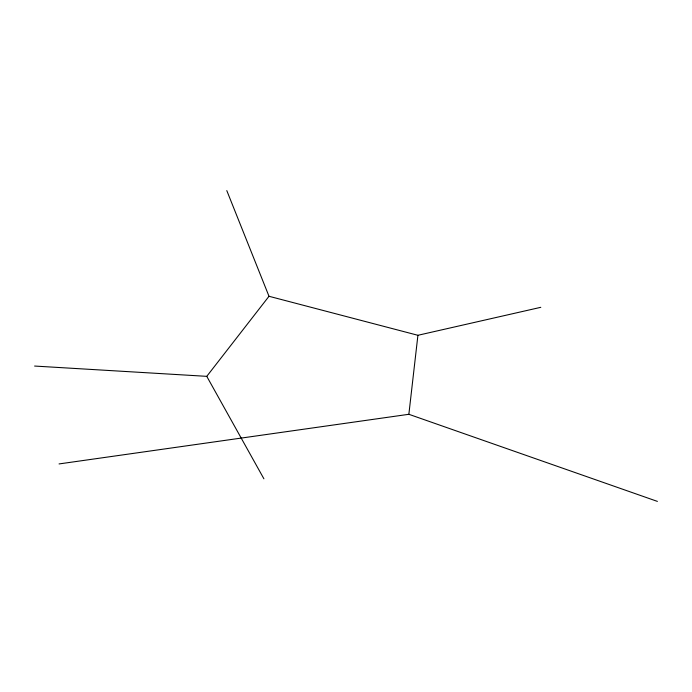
<?xml version="1.0" encoding="UTF-8"?>
<svg xmlns="http://www.w3.org/2000/svg" width="692" height="692" viewBox="0 0 692 692"><rect width="100%" height="100%" fill="white"/><g stroke="black" fill="none" stroke-linecap="round" stroke-linejoin="round"><path stroke-width="1.04" d="M59.054 463.934L408.86 414.292L417.916 335.291L540.798 307.317M34.6 366.051L206.77 376.344L268.998 296.28L226.794 190.603M268.998 296.28L417.916 335.291M408.86 414.292L657.4 501.397M206.77 376.344L263.911 478.812"/></g></svg>
